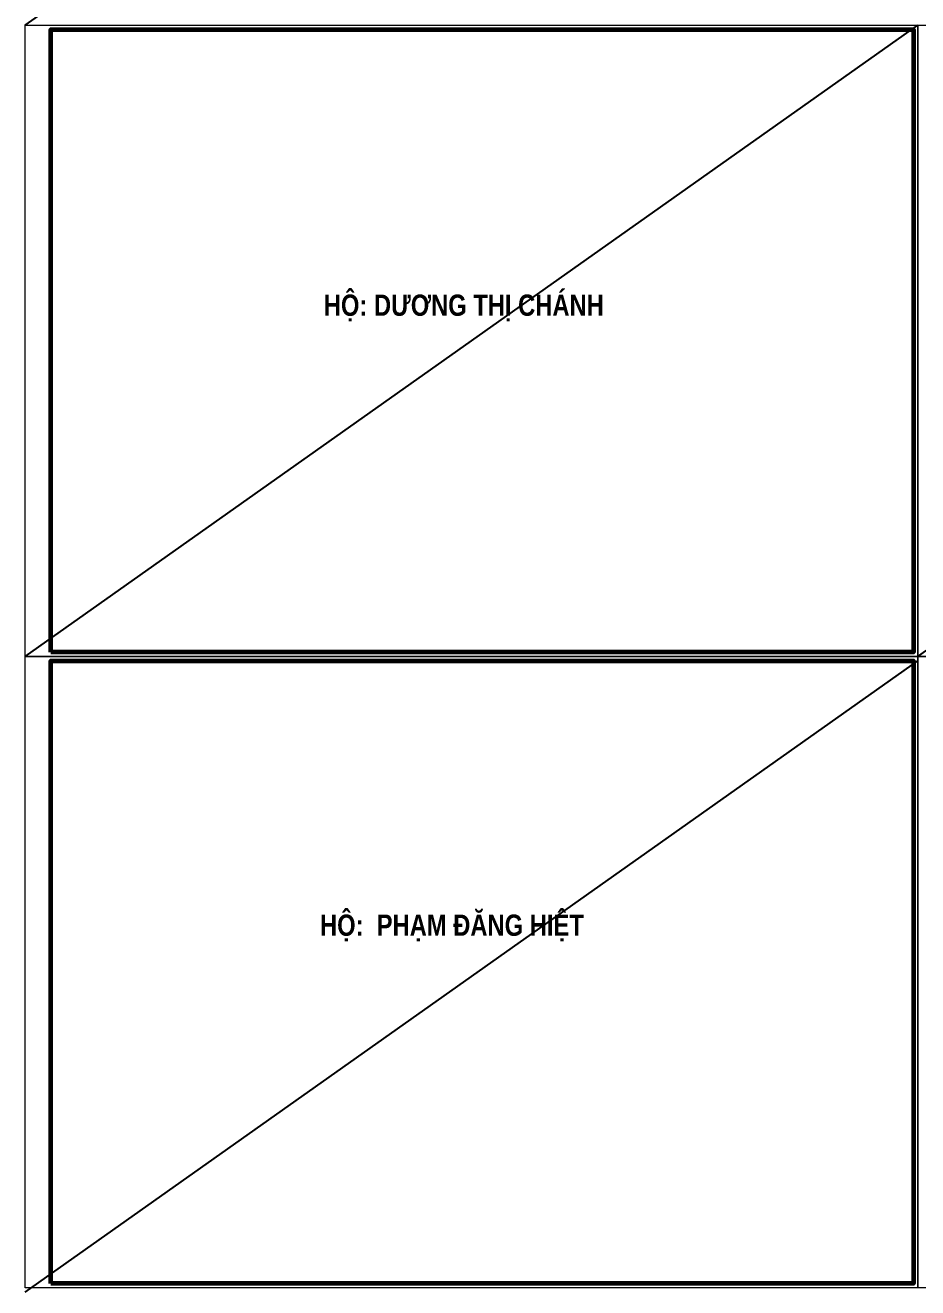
# Model space of a CAD drawing. Header units: millimetres. Extents: x 480521 to 6014615, y -961280 to 187869.
# Drawn here: x 680605 to 705805, y 42304 to 77944 of the extents above; entities that cross this region are included whole.
import ezdxf
from ezdxf.enums import TextEntityAlignment as Align

# ---------------------------------------------------------------- set-up
doc = ezdxf.new("R2010")
doc.units = ezdxf.units.MM
doc.header["$LTSCALE"] = 600
doc.header["$MEASUREMENT"] = 0
doc.layers.get('0').update_dxf_attribs({"lineweight": 0})
doc.layers.get('Defpoints').update_dxf_attribs({"lineweight": 0})
doc.layers.add('0-Text', color=31, linetype='Continuous')
doc.layers.add('KCS_Plotter', color=11, linetype='Continuous', plot=False)
for name, color, linetype, lineweight in [('Khungten_LCDI', 7, 'Continuous', 25), ('LC Net thay', 7, 'Continuous', 25), ('LC Text1', 3, 'Continuous', 20)]:
    doc.layers.add(name, color=color, linetype=linetype, lineweight=lineweight)
doc.styles.add('Khungten', font='VHAVAN.TTF', dxfattribs={"width": 0.9, "height": 5000})
doc.styles.add('LC 1', font='VHAVANB.TTF')
doc.styles.add('LC3', font='VHARIALB.TTF', dxfattribs={"width": 0.8})
doc.styles.add('Title', font='VHBLACK.TTF')

# ---------------------------------------------------------------- blocks, each defined once
blk = doc.blocks.new('lcdi fix')
at = {"layer": 'Defpoints', "lineweight": 0}
blk.add_lwpolyline([(-1200, -14850), (-1200, 14850), (40800, 14850), (40800, -14850)], close=True, dxfattribs=at)
at = {"color": 7, "style": 'Khungten', "width": 0.8}
for tag, p in [('REVISION', (39499, -10746)), ('NGAYHT', (39546, -11609))]:
    blk.add_attdef(tag, text='', height=200, dxfattribs=at).set_placement(p, align=Align.CENTER)
at = {"layer": 'LC Text1', "color": 3, "style": 'LC 1', "width": 1.834006}
for tag, p, p2 in [('TENBANVE1', (36913, -8886), (40339, -8886)), ('TENBANVE2', (36913, -9562), (40339, -9562))]:
    blk.add_attdef(tag, text='', height=250, dxfattribs=at).set_placement(p, p2, align=Align.FIT)
at = {"layer": 'LC Text1', "style": 'Title', "width": 0.7}
blk.add_attdef('SOBANVE', text='', height=250, dxfattribs=at).set_placement((39562, -13896), align=Align.CENTER)

msp = doc.modelspace()

# ---------------------------------------------------------------- linework, layer by layer
at = {"layer": 'Defpoints', "lineweight": 0}
for points in [[(680604.637, 60123.59), (680604.637, 77943.59), (705804.637, 77943.59), (705804.637, 60123.59)], [(680604.637, 42303.589), (680604.637, 60123.59), (705804.637, 60123.59), (705804.637, 42303.589)]]:
    msp.add_lwpolyline(points, close=True, dxfattribs=at)
at = {"layer": 'KCS_Plotter'}
for p, q in [((680604.637, 77943.59), (705804.637, 95763.59)), ((680604.637, 60123.59), (705804.637, 77943.59)), ((705804.637, 60123.59), (731004.637, 77943.59)), ((680604.637, 42183.589), (705804.637, 60003.59))]:
    msp.add_line(p, q, dxfattribs=at)
at = {"layer": 'Khungten_LCDI', "color": 5, "lineweight": 60}
for points in [[(681324.637, 60243.59), (681324.637, 77823.59), (705684.637, 77823.59), (705684.637, 60243.59)], [(681324.637, 42423.589), (681324.637, 60003.59), (705684.637, 60003.59), (705684.637, 42423.589)]]:
    msp.add_lwpolyline(points, close=True, dxfattribs=at)

# ---------------------------------------------------------------- block references
at = {"layer": 'LC Net thay', "xscale": 0.6000000155618168, "yscale": 0.6000000155618168, "zscale": 0.6000000155618168}
for p in [(706524.637, 69033.59), (706524.637, 51213.589)]:
    msp.add_blockref('lcdi fix', p, dxfattribs=at)

# ---------------------------------------------------------------- texts
at = {"layer": '0-Text', "style": 'LC3', "width": 0.8}
for s, p in [('hé: d\xad¬ng thÞ ch¸nh', (696941.473, 69741.423)), ('hé:  ph¹m ®¨ng hiÖt', (696376.219, 52238.958))]:
    msp.add_text(s, height=600.00002, dxfattribs=at).set_placement(p, align=Align.RIGHT)

doc.saveas('drawing.dxf')
